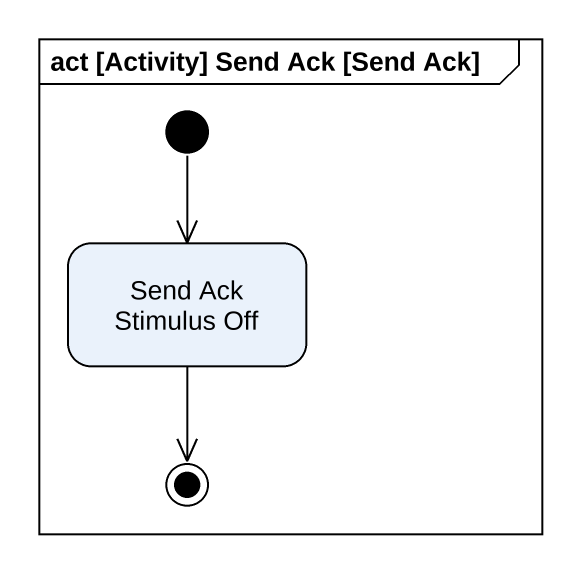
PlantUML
@startuml
mainframe act [Activity] Send Ack [Send Ack]
hide empty description
state "Send Ack Stimulus Off" as Send_Ack_Stimulus_Off
[*] --> Send_Ack_Stimulus_Off
Send_Ack_Stimulus_Off --> [*]
@enduml
